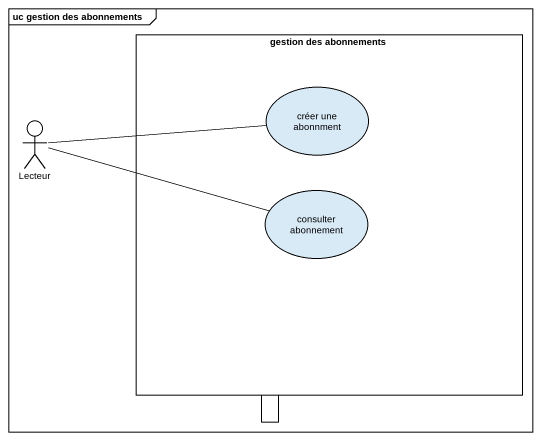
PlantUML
@startuml
mainframe uc gestion des abonnements
rectangle "gestion des abonnements" as gestion_des_abonnements {
  usecase "créer une abonnment" as créer_une_abonnment
  usecase "consulter abonnement" as consulter_abonnement
}
actor Lecteur
gestion_des_abonnements -- gestion_des_abonnements
Lecteur -right- créer_une_abonnment
Lecteur -right- consulter_abonnement
@enduml
